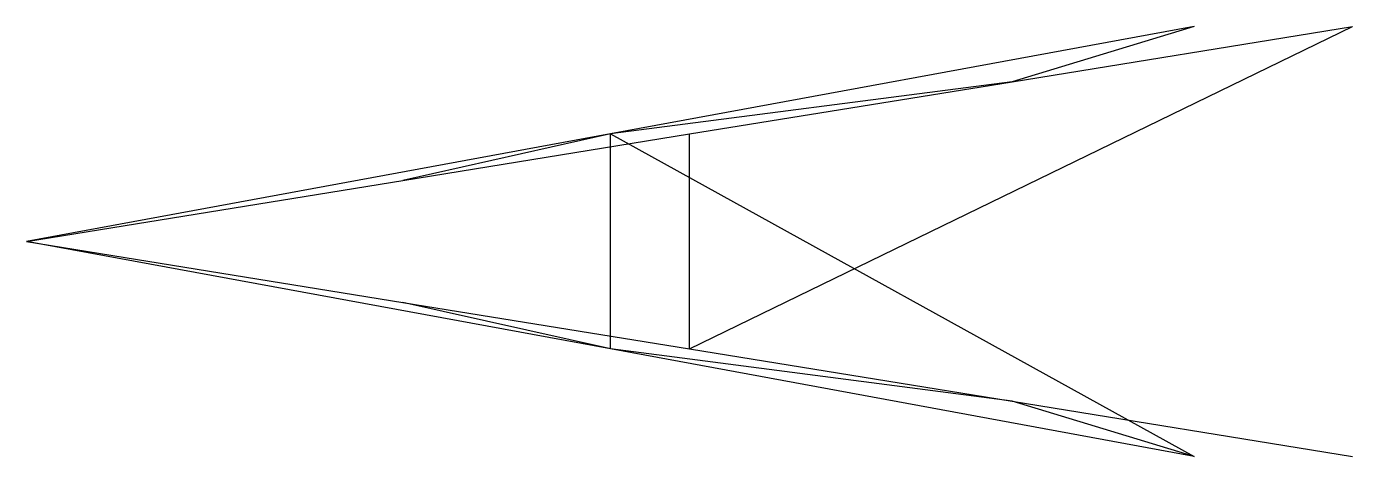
# Model space of a CAD drawing. Extents: x 2269.94 to 2273.64, y 1395.29 to 1396.49.
import ezdxf

# ---------------------------------------------------------------- set-up
doc = ezdxf.new("R2010")
doc.units = 0
for name, color, linetype in [('BRAÇO_-_DIAGONAIS_HORIZONT', 103, 'CONTINUOUS'), ('BRAÇO_-_DIAGONAIS_VERTICAI', 135, 'CONTINUOUS'), ('BRAÇO_-_MONTANTES', 121, 'CONTINUOUS')]:
    doc.layers.add(name, color=color, linetype=linetype)

msp = doc.modelspace()

# ---------------------------------------------------------------- linework, layer by layer
at = {"layer": 'BRAÇO_-_DIAGONAIS_HORIZONT'}
for p, q in [((2271.7921, 1395.5867, 36), (2273.6421, 1396.4867, 36)), ((2271.5712, 1395.5867, 36.7429), (2271.5712, 1396.1867, 36.7429)), ((2271.5712, 1396.1867, 36.7429), (2273.2004, 1395.2867, 37.4857)), ((2271.7921, 1395.5867, 36), (2271.7921, 1396.1867, 36))]:
    msp.add_line(p, q, dxfattribs=at)
at = {"layer": 'BRAÇO_-_DIAGONAIS_VERTICAI'}
for p, q in [((2273.2004, 1396.4867, 37.4857), (2272.6921, 1396.3326, 36)), ((2272.6921, 1396.3326, 36), (2271.5712, 1396.1867, 36.7429)), ((2271.5712, 1396.1867, 36.7429), (2270.9921, 1396.0569, 36)), ((2271.5712, 1395.5867, 36.7429), (2270.9921, 1395.7164, 36)), ((2272.6921, 1395.4407, 36), (2271.5712, 1395.5867, 36.7429)), ((2273.2004, 1395.2867, 37.4857), (2272.6921, 1395.4407, 36))]:
    msp.add_line(p, q, dxfattribs=at)
at = {"layer": 'BRAÇO_-_MONTANTES'}
for p, q in [((2273.2004, 1396.4867, 37.4857), (2271.5712, 1396.1867, 36.7429)), ((2272.6921, 1396.3326, 36), (2273.6421, 1396.4867, 36)), ((2271.7921, 1396.1867, 36), (2272.6921, 1396.3326, 36)), ((2271.5712, 1396.1867, 36.7429), (2269.9421, 1395.8867, 36)), ((2270.9921, 1396.0569, 36), (2271.7921, 1396.1867, 36)), ((2269.9421, 1395.8867, 36), (2270.9921, 1396.0569, 36)), ((2269.9421, 1395.8867, 36), (2270.9921, 1395.7164, 36)), ((2271.5712, 1395.5867, 36.7429), (2269.9421, 1395.8867, 36)), ((2270.9921, 1395.7164, 36), (2271.7921, 1395.5867, 36)), ((2273.2004, 1395.2867, 37.4857), (2271.5712, 1395.5867, 36.7429)), ((2271.7921, 1395.5867, 36), (2272.6921, 1395.4407, 36)), ((2272.6921, 1395.4407, 36), (2273.6421, 1395.2867, 36))]:
    msp.add_line(p, q, dxfattribs=at)

doc.saveas('drawing.dxf')
